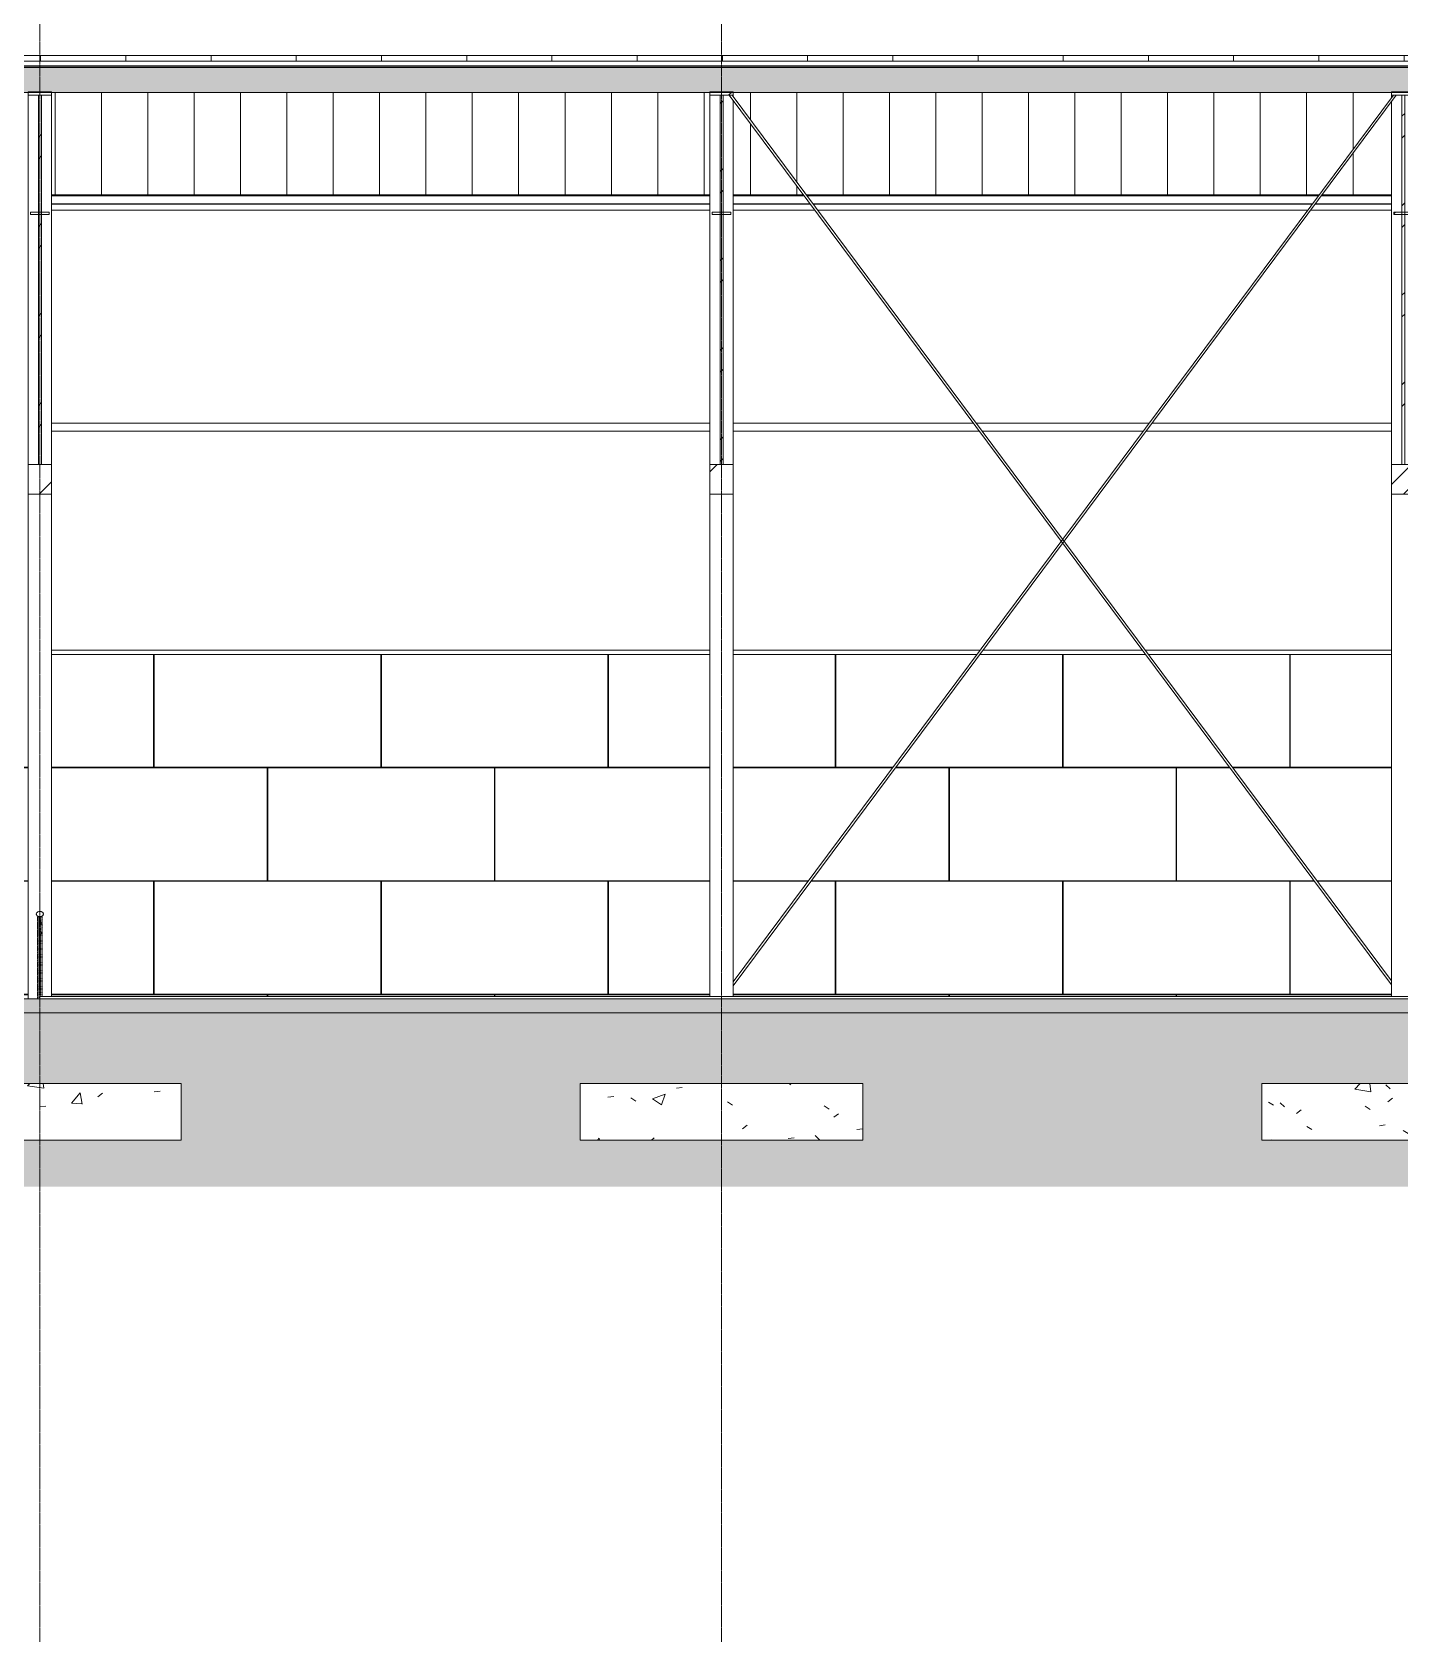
# Model space of a CAD drawing. Header units: inches. Extents: x 21386 to 98546, y -290 to 853.
# Drawn here: x 23083 to 23663, y -273 to 411 of the extents above; entities that cross this region are included whole.
import ezdxf

# ---------------------------------------------------------------- set-up
doc = ezdxf.new("R2010")
doc.units = ezdxf.units.IN
doc.header["$MEASUREMENT"] = 0
doc.linetypes.add('Dash 1_16_', pattern=[0.125, 0.0625, -0.0625])
doc.linetypes.add('Grid Line 1_2_', pattern=[0.875, 0.5, -0.125, 0.125, -0.125])
for name, color, linetype, lineweight in [('A-CLNG', 13, 'Continuous', 13), ('A-CLNG-PATT', 13, 'Continuous', 25), ('A-FLOR', 192, 'Continuous', 13), ('A-FLOR-HRAL', 11, 'Continuous', 13), ('A-FLOR-LEVL', 51, 'Continuous', 9), ('A-FLOR-PATT', 8, 'Continuous', 25), ('A-ROOF', 132, 'Continuous', 13), ('A-ROOF-PATT', 132, 'Continuous', 13), ('A-WALL', 113, 'Continuous', 13), ('A-WALL-PATT', 111, 'Continuous', 25), ('C-TOPO', 7, 'Continuous', 13), ('S-BEAM', 12, 'Continuous', 13), ('S-FNDN', 32, 'Continuous', 13), ('S-GRID', 1, 'Continuous', 9)]:
    doc.layers.add(name, color=color, linetype=linetype, lineweight=lineweight)
pattern_1 = [(50, (22097.104, 100.19), (55.0854, -4.81984), [5.76, -63.36]), (355, (22097.104, 100.19), (-10.6557, 57.7685), [4.608, -50.688]), (100.451, (22101.695, 99.787), (44.4295, 52.94866), [4.895, -53.848]), (46.184, (22097.104, 115.55), (81.9644, -12.7121), [8.64, -95.04]), (96.636, (22103.935, 114.49), (71.7815, 74.8124), [7.343, -80.772]), (351.184, (22097.1, 115.55), (71.782, 74.8124), [6.912, -76.032]), (21, (22104.784, 111.71), (45.84207, -30.92146), [5.76, -63.36]), (326, (22104.784, 111.71), (18.6871, 55.6915), [4.608, -50.688]), (71.451, (22108.605, 109.13), (64.5289, 24.7701), [4.895, -53.848]), (37.5, (22097.104, 100.189), (0.93389, 25.56682), [2.534, -47.539, 2.534, -48.922, -50.88]), (37.5, (22097.104, 100.189), (0.93389, 25.56682), [-101.53, 2.534, -48.346]), (7.5, (22097.104, 100.19), (20.20404, 30.2913), [2.534, -26.803, 2.534, -46.387, -19.392]), (7.5, (22097.104, 100.19), (20.20404, 30.2913), [-78.259, 2.534, -16.858]), (327.5, (22079.978, 100.19), (40.99778, -1.7324), [2.534, -16.666, 2.534, -57.37, -79.488]), (327.5, (22079.978, 100.19), (40.99778, -1.7324), [-79.104, 2.534, -76.954]), (317.5, (22072.298, 100.19), (44.78888, 7.68784), [2.534, -22.426, 2.534, -37.248, -56.448]), (317.5, (22072.298, 100.19), (44.78888, 7.68784), [-64.742, 2.534, -53.914])]
pattern_2 = [(45, (22097.104, 100.19), (-19.00703, 19.00703), []), (45, (22097.104, 128.99), (-19.00703, 19.00703), [])]

# ---------------------------------------------------------------- blocks, each defined once
blk = doc.blocks.new('Struct_Xcel_Sports Complex_rvt-1-Building Section - East_West looking North')
at = {"layer": 'A-FLOR-PATT', "lineweight": 9}
h = blk.add_hatch(dxfattribs=at)
h.set_pattern_fill('FP_15', color=256, style=0, pattern_type=2)
h.set_pattern_definition(pattern_1)
h.paths.add_polyline_path([(22772.64, -6), (26273.39, -6), (26273.39, 0), (22772.64, 0), (22772.64, -1.69)], flags=0)
at = {"layer": 'S-FNDN', "lineweight": 9}
h = blk.add_hatch(dxfattribs=at)
h.set_pattern_fill('FP_15', color=8, style=0, pattern_type=2)
h.set_pattern_definition(pattern_1)
h.paths.add_polyline_path([(23145.89, -60), (23145.89, -36), (23025.89, -36), (23025.89, -60), (23135.45, -60)], flags=0)
h = blk.add_hatch(dxfattribs=at)
h.set_pattern_fill('FP_15', color=8, style=0, pattern_type=2)
h.set_pattern_definition(pattern_1)
h.paths.add_polyline_path([(23435.39, -60), (23435.39, -36), (23315.39, -36), (23315.39, -60)], flags=0)
h = blk.add_hatch(dxfattribs=at)
h.set_pattern_fill('FP_15', color=8, style=0, pattern_type=2)
h.set_pattern_definition(pattern_1)
h.paths.add_polyline_path([(23724.89, -60), (23724.89, -36), (23604.89, -36), (23604.89, -60)], flags=0)
at = {"layer": 'A-FLOR', "color": 7}
for p, q in [((26273.39, 0), (22772.64, 0)), ((26273.39, -6), (22772.64, -6))]:
    blk.add_line(p, q, dxfattribs=at)
at = {"layer": 'S-FNDN', "color": 7}
for p, q in [((23025.89, -36), (23145.89, -36)), ((23145.89, -36), (23145.89, -60)), ((23315.39, -36), (23435.39, -36)), ((23315.39, -36), (23315.39, -60)), ((23435.39, -36), (23435.39, -60)), ((23604.89, -36), (23724.89, -36)), ((23604.89, -36), (23604.89, -60)), ((23145.89, -60), (23025.89, -60)), ((23435.39, -60), (23315.39, -60)), ((23724.89, -60), (23604.89, -60))]:
    blk.add_line(p, q, dxfattribs=at)
blk = doc.blocks.new('Girt_Z - 10_D-1351983-Building Section - East_West looking North')
at = {"layer": 'S-BEAM', "lineweight": 9}
h = blk.add_hatch(dxfattribs=at)
h.set_pattern_fill('FP_1', color=8, style=0, pattern_type=2)
h.set_pattern_definition(pattern_2)
h.paths.add_polyline_path([(22819.61, 395.63), (26270.39, 395.63), (26270.39, 395.74), (22783.52, 395.74), (22783.52, 395.63), (22802.07, 395.63)], flags=0)
at = {"layer": 'S-BEAM', "color": 7}
for p, q in [((26270.39, 395.74), (22783.52, 395.74)), ((26270.39, 395.63), (22783.52, 395.63))]:
    blk.add_line(p, q, dxfattribs=at)
blk = doc.blocks.new('Railing - 3_4_-939654-Building Section - East_West looking North')
at = {"layer": 'A-FLOR-HRAL', "color": 8, "linetype": 'Dash 1_16_', "lineweight": 9}
for p, q in [((23086.27, 34.87), (23085.52, 34.87)), ((23085.52, 34.87), (23085.52, 32.5)), ((23085.52, 34.87), (23086.27, 34.87)), ((23085.52, 32.5), (23085.52, 34.87)), ((23086.27, 32.5), (23086.27, 34.87)), ((23086.27, 32.5), (23086.27, 34.87)), ((23085.52, 32.5), (23085.52, 31.5)), ((23085.52, 31.5), (23085.52, 32.5)), ((23085.52, 31.5), (23085.52, 28.5)), ((23085.52, 28.5), (23085.52, 31.5)), ((23085.52, 28.5), (23085.52, 27.5)), ((23085.52, 27.5), (23085.52, 28.5)), ((23085.52, 27.5), (23085.52, 0)), ((23085.52, 0), (23085.52, 27.5)), ((23086.27, 31.5), (23086.27, 32.5)), ((23086.27, 31.5), (23086.27, 32.5)), ((23086.27, 28.5), (23086.27, 31.5)), ((23086.27, 28.5), (23086.27, 31.5)), ((23086.27, 27.5), (23086.27, 28.5)), ((23086.27, 27.5), (23086.27, 28.5)), ((23086.27, 1), (23086.27, 27.5)), ((23086.27, 1), (23086.27, 27.5))]:
    blk.add_line(p, q, dxfattribs=at)
blk = doc.blocks.new('Railing - 2_ 8_-V21-Building Section - East_West looking North')
at = {"layer": 'A-FLOR-HRAL', "color": 8, "linetype": 'Dash 1_16_', "lineweight": 9}
for p, q in [((23085.63, 27.5), (23085.63, 4)), ((23085.88, 27.5), (23085.63, 27.5)), ((23085.88, 4), (23085.88, 27.5)), ((23085.88, 4), (23085.63, 4))]:
    blk.add_line(p, q, dxfattribs=at)
at = {"layer": 'A-FLOR-HRAL', "color": 250, "lineweight": 20}
for p, q in [((23085.63, 27.5), (23085.63, 4)), ((23085.63, 27.5), (23085.88, 27.5)), ((23085.88, 4), (23085.88, 27.5)), ((23085.63, 4), (23085.88, 4))]:
    blk.add_line(p, q, dxfattribs=at)
blk = doc.blocks.new('Railing - 2_ x 1_2_-V22-Building Section - East_West looking North')
at = {"layer": 'A-FLOR-HRAL', "color": 8, "linetype": 'Dash 1_16_', "lineweight": 9}
for p, q in [((23086.89, 34.87), (23084.89, 34.87)), ((23084.89, 34.87), (23084.89, 0)), ((23084.89, 34.87), (23085.52, 34.87)), ((23084.89, 0), (23084.89, 34.87)), ((23085.52, 34.87), (23086.27, 34.87)), ((23086.27, 34.87), (23086.89, 34.87)), ((23086.89, 1), (23086.89, 34.87)), ((23086.89, 1), (23086.89, 34.87))]:
    blk.add_line(p, q, dxfattribs=at)
blk = doc.blocks.new('Railing - Railing-939582-Building Section - East_West looking North')
at = {"layer": 'A-FLOR-HRAL', "color": 8, "linetype": 'Dash 1_16_', "lineweight": 9}
for p, q in [((23084.39, 36), (23084.42, 36.23)), ((23084.42, 35.77), (23084.39, 36)), ((23084.42, 36.23), (23084.52, 36.46)), ((23084.52, 35.54), (23084.42, 35.77)), ((23084.52, 36.46), (23084.68, 36.66)), ((23084.68, 35.34), (23084.52, 35.54)), ((23084.68, 36.66), (23084.89, 36.84)), ((23084.89, 35.16), (23084.68, 35.34)), ((23085.14, 35.03), (23084.89, 35.16)), ((23087.36, 36.23), (23087.39, 36)), ((23087.39, 36), (23087.36, 35.77)), ((23085.39, 31.5), (23085.39, 32.5)), ((23085.39, 32.5), (23085.52, 32.5)), ((23085.52, 31.5), (23085.39, 31.5)), ((23085.39, 27.5), (23085.39, 28.5)), ((23085.39, 28.5), (23085.52, 28.5)), ((23085.52, 27.5), (23085.39, 27.5)), ((23085.52, 32.5), (23086.27, 32.5)), ((23086.27, 31.5), (23085.52, 31.5)), ((23085.52, 28.5), (23086.27, 28.5)), ((23085.63, 27.5), (23085.52, 27.5)), ((23085.88, 27.5), (23085.63, 27.5)), ((23086.27, 27.5), (23085.88, 27.5)), ((23086.27, 32.5), (23086.39, 32.5)), ((23086.39, 31.5), (23086.27, 31.5)), ((23086.27, 28.5), (23086.39, 28.5)), ((23086.39, 27.5), (23086.27, 27.5)), ((23086.39, 32.5), (23086.39, 31.5)), ((23086.39, 28.5), (23086.39, 27.5))]:
    blk.add_line(p, q, dxfattribs=at)
at = {"layer": 'A-FLOR-HRAL', "color": 7}
for p, q in [((23086.39, 32.5), (23085.39, 32.5)), ((23085.39, 32.5), (23085.39, 31.5)), ((23085.39, 31.5), (23086.39, 31.5)), ((23086.39, 28.5), (23085.39, 28.5)), ((23085.39, 28.5), (23085.39, 27.5)), ((23085.39, 27.5), (23086.39, 27.5)), ((23086.39, 32.5), (23086.39, 31.5)), ((23086.39, 28.5), (23086.39, 27.5))]:
    blk.add_line(p, q, dxfattribs=at)
at = {"layer": 'A-FLOR-HRAL', "color": 7, "flags": 128}
for points in [[(23084.39, 36), (23084.42, 36.23), (23084.52, 36.46), (23084.68, 36.66), (23084.89, 36.84), (23085.14, 36.97), (23085.43, 37.07), (23085.73, 37.12), (23086.05, 37.12), (23086.35, 37.07), (23086.64, 36.97), (23086.89, 36.84), (23087.1, 36.66), (23087.26, 36.46), (23087.36, 36.23), (23087.39, 36)], [(23084.39, 36), (23084.42, 35.77), (23084.52, 35.54), (23084.68, 35.34), (23084.89, 35.16), (23085.14, 35.03), (23085.43, 34.93), (23085.73, 34.88), (23086.05, 34.88), (23086.35, 34.93), (23086.64, 35.03), (23086.89, 35.16), (23087.1, 35.34), (23087.26, 35.54), (23087.36, 35.77), (23087.39, 36)]]:
    blk.add_lwpolyline(points, dxfattribs=at)
at = {"layer": 'A-FLOR-HRAL', "color": 8, "linetype": 'Dash 1_16_', "lineweight": 9, "flags": 128}
for points in [[(23084.89, 36.84), (23085.14, 36.97), (23085.43, 37.07), (23085.73, 37.12), (23086.05, 37.12), (23086.35, 37.07), (23086.64, 36.97), (23086.89, 36.84), (23087.1, 36.66)], [(23087.36, 35.77), (23087.26, 35.54), (23087.1, 35.34), (23086.89, 35.16), (23086.64, 35.03), (23086.35, 34.93), (23086.05, 34.88), (23085.73, 34.88), (23085.43, 34.93), (23085.14, 35.03)], [(23087.1, 36.66), (23087.26, 36.46), (23087.36, 36.23)]]:
    blk.add_lwpolyline(points, dxfattribs=at)
for name in ['Railing - 2_ x 1_2_-V22-Building Section - East_West looking North', 'Railing - 3_4_-939654-Building Section - East_West looking North', 'Railing - 2_ 8_-V21-Building Section - East_West looking North']:
    blk.add_blockref(name, (0, 0))
blk = doc.blocks.new('columns and girder2 - one-V29-Building Section - East_West looking North')
at = {"layer": 'S-BEAM', "lineweight": 9}
h = blk.add_hatch(dxfattribs=at)
h.set_pattern_fill('FP_1', color=8, style=0, pattern_type=2)
h.set_pattern_definition(pattern_2)
h.paths.add_polyline_path([(23665.52, 226.93), (23665.52, 383.85), (23664.27, 383.85), (23664.27, 226.93)], flags=0)
h = blk.add_hatch(dxfattribs=at)
h.set_pattern_fill('FP_1', color=8, style=0, pattern_type=2)
h.set_pattern_definition(pattern_2)
h.paths.add_polyline_path([(23660.89, 333.23), (23668.89, 333.23), (23668.89, 334.23), (23660.89, 334.23)], flags=0)
h = blk.add_hatch(dxfattribs=at)
h.set_pattern_fill('FP_1', color=8, style=0, pattern_type=2)
h.set_pattern_definition(pattern_2)
h.paths.add_polyline_path([(23659.89, 214.37), (23669.89, 214.37), (23669.89, 226.93), (23659.89, 226.93)], flags=0)
at = {"layer": 'S-BEAM', "color": 7}
for p, q in [((23659.89, 383.85), (23659.89, 385.35)), ((23659.89, 385.35), (23669.89, 385.35)), ((23659.89, 383.85), (23669.89, 383.85)), ((23664.27, 226.93), (23664.27, 383.85)), ((23664.27, 383.85), (23665.52, 383.85)), ((23665.52, 383.85), (23665.52, 226.93)), ((23669.89, 385.35), (23669.89, 383.85)), ((23660.89, 333.23), (23660.89, 334.23)), ((23660.89, 334.23), (23668.89, 334.23)), ((23660.89, 333.23), (23668.89, 333.23)), ((23668.89, 334.23), (23668.89, 333.23)), ((23659.89, 226.93), (23659.89, 214.37)), ((23659.89, 226.93), (23669.89, 226.93)), ((23664.27, 226.93), (23665.52, 226.93)), ((23669.89, 214.37), (23669.89, 226.93)), ((23659.89, 214.37), (23669.89, 214.37))]:
    blk.add_line(p, q, dxfattribs=at)
at = {"layer": 'S-BEAM', "color": 8, "lineweight": 9}
for p, q in [((23659.89, 382.75), (23659.89, 383.85)), ((23669.89, 226.93), (23669.89, 383.85)), ((23659.89, 226.93), (23659.89, 381.08)), ((23659.89, 1), (23659.89, 214.37)), ((23669.89, 214.37), (23669.89, 1))]:
    blk.add_line(p, q, dxfattribs=at)
blk = doc.blocks.new('columns and girder2 - one-V30-Building Section - East_West looking North')
at = {"layer": 'S-BEAM', "lineweight": 9}
h = blk.add_hatch(dxfattribs=at)
h.set_pattern_fill('FP_1', color=8, style=0, pattern_type=2)
h.set_pattern_definition(pattern_2)
h.paths.add_polyline_path([(23380.39, 383.85), (23380.39, 385.35), (23370.39, 385.35), (23370.39, 383.85)], flags=0)
h = blk.add_hatch(dxfattribs=at)
h.set_pattern_fill('FP_1', color=8, style=0, pattern_type=2)
h.set_pattern_definition(pattern_2)
h.paths.add_polyline_path([(23376.02, 226.93), (23376.02, 383.85), (23374.77, 383.85), (23374.77, 226.93)], flags=0)
h = blk.add_hatch(dxfattribs=at)
h.set_pattern_fill('FP_1', color=8, style=0, pattern_type=2)
h.set_pattern_definition(pattern_2)
h.paths.add_polyline_path([(23370.39, 214.37), (23380.39, 214.37), (23380.39, 226.93), (23370.39, 226.93)], flags=0)
at = {"layer": 'S-BEAM', "color": 7}
for p, q in [((23370.39, 383.85), (23370.39, 385.35)), ((23370.39, 385.35), (23380.39, 385.35)), ((23370.39, 383.85), (23380.39, 383.85)), ((23374.77, 226.93), (23374.77, 383.85)), ((23374.77, 383.85), (23376.02, 383.85)), ((23376.02, 383.85), (23376.02, 226.93)), ((23380.39, 385.35), (23380.39, 383.85)), ((23371.39, 333.23), (23371.39, 334.23)), ((23371.39, 334.23), (23379.39, 334.23)), ((23371.39, 333.23), (23379.39, 333.23)), ((23379.39, 334.23), (23379.39, 333.23)), ((23370.39, 226.93), (23370.39, 214.37)), ((23370.39, 226.93), (23380.39, 226.93)), ((23374.77, 226.93), (23376.02, 226.93)), ((23380.39, 214.37), (23380.39, 226.93)), ((23370.39, 214.37), (23380.39, 214.37))]:
    blk.add_line(p, q, dxfattribs=at)
at = {"layer": 'S-BEAM', "color": 8, "lineweight": 9}
for p, q in [((23370.39, 226.93), (23370.39, 383.85)), ((23380.39, 383.17), (23380.39, 383.85)), ((23380.39, 226.93), (23380.39, 381.5)), ((23370.39, 1), (23370.39, 214.37)), ((23380.39, 214.37), (23380.39, 1))]:
    blk.add_line(p, q, dxfattribs=at)
blk = doc.blocks.new('columns and girder2 - one-V31-Building Section - East_West looking North')
at = {"layer": 'S-BEAM', "lineweight": 9}
h = blk.add_hatch(dxfattribs=at)
h.set_pattern_fill('FP_1', color=8, style=0, pattern_type=2)
h.set_pattern_definition(pattern_2)
h.paths.add_polyline_path([(23086.52, 226.93), (23086.52, 383.85), (23085.27, 383.85), (23085.27, 226.93)], flags=0)
h = blk.add_hatch(dxfattribs=at)
h.set_pattern_fill('FP_1', color=8, style=0, pattern_type=2)
h.set_pattern_definition(pattern_2)
h.paths.add_polyline_path([(23080.89, 214.37), (23090.89, 214.37), (23090.89, 226.93), (23080.89, 226.93)], flags=0)
at = {"layer": 'S-BEAM', "color": 7}
for p, q in [((23080.89, 383.85), (23080.89, 385.35)), ((23080.89, 385.35), (23090.89, 385.35)), ((23080.89, 383.85), (23090.89, 383.85)), ((23085.27, 226.93), (23085.27, 383.85)), ((23085.27, 383.85), (23086.52, 383.85)), ((23086.52, 383.85), (23086.52, 226.93)), ((23090.89, 385.35), (23090.89, 383.85)), ((23081.89, 333.23), (23081.89, 334.23)), ((23081.89, 334.23), (23089.89, 334.23)), ((23081.89, 333.23), (23089.89, 333.23)), ((23089.89, 334.23), (23089.89, 333.23)), ((23080.89, 226.93), (23080.89, 214.37)), ((23080.89, 226.93), (23090.89, 226.93)), ((23085.27, 226.93), (23086.52, 226.93)), ((23090.89, 214.37), (23090.89, 226.93)), ((23080.89, 214.37), (23090.89, 214.37))]:
    blk.add_line(p, q, dxfattribs=at)
at = {"layer": 'S-BEAM', "color": 8, "lineweight": 9}
for p, q in [((23080.89, 226.93), (23080.89, 383.85)), ((23090.89, 226.93), (23090.89, 383.85)), ((23080.89, 0), (23080.89, 214.37)), ((23090.89, 214.37), (23090.89, 1))]:
    blk.add_line(p, q, dxfattribs=at)
blk = doc.blocks.new('Girt_Z - 10_D-1223956-Building Section - East_West looking North')
at = {"layer": 'S-BEAM', "color": 8, "lineweight": 9}
for p, q in [((23090.89, 244.56), (23370.39, 244.56)), ((23090.89, 241.19), (23370.39, 241.19)), ((23380.39, 244.56), (23482.33, 244.56)), ((23380.39, 241.19), (23484.84, 241.19)), ((23483.52, 244.56), (23557.07, 244.56)), ((23486.03, 241.19), (23554.55, 241.19)), ((23555.74, 241.19), (23659.89, 241.19)), ((23558.25, 244.56), (23659.89, 244.56))]:
    blk.add_line(p, q, dxfattribs=at)
blk = doc.blocks.new('Girt_Z - 10_D-1772157-Building Section - East_West looking North')
at = {"layer": 'S-BEAM', "color": 8, "lineweight": 9}
for p, q in [((23090.89, 341.54), (23370.39, 341.54)), ((23090.89, 341.06), (23370.39, 341.06)), ((23090.89, 337.69), (23370.39, 337.69)), ((23090.89, 337.61), (23370.39, 337.61)), ((23380.39, 341.54), (23410.13, 341.54)), ((23380.39, 341.06), (23410.48, 341.06)), ((23380.39, 337.69), (23413, 337.69)), ((23380.39, 337.61), (23413.05, 337.61)), ((23411.36, 341.54), (23629.22, 341.54)), ((23411.72, 341.06), (23628.86, 341.06)), ((23414.23, 337.69), (23626.35, 337.69)), ((23414.29, 337.61), (23626.29, 337.61)), ((23627.53, 337.61), (23659.89, 337.61)), ((23627.59, 337.69), (23659.89, 337.69)), ((23630.1, 341.06), (23659.89, 341.06)), ((23630.46, 341.54), (23659.89, 341.54))]:
    blk.add_line(p, q, dxfattribs=at)
blk = doc.blocks.new('Round Bar - 1_-V33-Building Section - East_West looking North')
at = {"layer": 'S-BEAM', "color": 8, "lineweight": 9}
for p, q in [((23378.64, 383.85), (23659.89, 5.96)), ((23521.47, 193.62), (23379.89, 383.85)), ((23659.89, 7.63), (23521.47, 193.62))]:
    blk.add_line(p, q, dxfattribs=at)
blk = doc.blocks.new('Round Bar - 1_-V34-Building Section - East_West looking North')
at = {"layer": 'S-BEAM', "color": 8, "lineweight": 9}
for p, q in [((23380.39, 5.54), (23661.95, 383.85)), ((23660.71, 383.85), (23380.39, 7.21))]:
    blk.add_line(p, q, dxfattribs=at)
blk = doc.blocks.new('Girt_Z - 10_D-1732871-Building Section - East_West looking North')
at = {"layer": 'S-BEAM', "color": 8, "lineweight": 9}
for p, q in [((23090.89, 148.06), (23370.39, 148.06)), ((23380.39, 148.06), (23485.23, 148.06)), ((23486.45, 148.06), (23554.14, 148.06)), ((23555.36, 148.06), (23659.89, 148.06))]:
    blk.add_line(p, q, dxfattribs=at)

msp = doc.modelspace()

# ---------------------------------------------------------------- hatches: boundary and pattern name
at = {"layer": 'A-CLNG-PATT', "lineweight": 9}
h = msp.add_hatch(dxfattribs=at)
h.set_pattern_fill('FP_5', color=8, style=0, pattern_type=2)
h.set_pattern_definition([(161.57, (22098.064, 101.149), (-7.6802237, -0.0009796), [0, -54.643, 6.067, 0]), (18.43, (22096.144, 101.149), (-7.6802237, 0.0009796), [0, -54.643, 6.067, 0]), (108.43, (22098.064, 101.149), (3.8382953, -19.2013653), [18.211, -42.499]), (71.57, (22096.144, 101.149), (3.8382953, 19.2013653), [18.211, -42.499])])
h.paths.add_polyline_path([(26281.39, 385.02), (26281.39, 396.28), (22791.52, 396.28), (22791.52, 385.02), (26223.61, 385.02)], flags=0)
at = {"layer": 'A-ROOF-PATT', "lineweight": 9}
h = msp.add_hatch(dxfattribs=at)
h.set_pattern_fill('FP_3', color=8, style=0, pattern_type=2)
h.set_pattern_definition([(90, (-1.735, 1279.063), (-36.188, 2e-15), [])])
h.paths.add_polyline_path([(26284.39, 398.36), (26284.39, 400.65), (22777.64, 400.65), (22777.64, 398.36), (26223.61, 398.36)], flags=0)
at = {"layer": 'A-WALL-PATT', "lineweight": 9}
h = msp.add_hatch(dxfattribs=at)
h.set_pattern_fill('FP_11', color=8, style=0, pattern_type=2)
h.set_pattern_definition([(90, (26281.328, 0), (-19.685, 1e-15), [])])
h.paths.add_polyline_path([(22791.39, 337.69), (22791.28, 337.87), (22791.2, 341.08), (22790.75, 341.46), (22790.82, 341.54), (22791.39, 341.06), (22791.39, 388.92), (22791.52, 388.92), (22791.52, 389.49), (22785.32, 389.49), (22785.23, 388.21), (22784.78, 387.74), (22784.14, 387.74), (22784.14, 337.8), (22791.28, 337.75)], flags=0)
h.paths.add_polyline_path([(22791.39, 335.58), (22791.39, 337.69), (22784.14, 337.69), (22784.14, 335.58), (22784.52, 335.58)], flags=0)
h.paths.add_polyline_path([(25662.13, 341.54), (25686.39, 341.54), (25686.39, 385.02), (25406.89, 385.02), (25406.89, 341.54), (25521.76, 341.54)], flags=0)
h.paths.add_polyline_path([(26258.7, 341.54), (26259.39, 341.54), (26259.39, 385.02), (25985.89, 385.02), (25985.89, 341.54), (26223.61, 341.54)], flags=0)
h.paths.add_polyline_path([(25802.5, 341.54), (25975.89, 341.54), (25975.89, 385.02), (25696.39, 385.02), (25696.39, 341.54)], flags=0)
h.paths.add_polyline_path([(25396.89, 341.54), (25396.89, 385.02), (25117.39, 385.02), (25117.39, 341.54), (25241.01, 341.54)], flags=0)
h.paths.add_polyline_path([(22799.39, 341.54), (23080.89, 341.54), (23080.89, 385.02), (22799.39, 385.02), (22799.39, 349.86)], flags=0)
h.paths.add_polyline_path([(25107.39, 341.54), (25107.39, 385.02), (24827.89, 385.02), (24827.89, 341.54), (25100.64, 341.54)], flags=0)
h.paths.add_polyline_path([(23090.89, 341.54), (23370.39, 341.54), (23370.39, 385.02), (23090.89, 385.02), (23090.89, 383.85)], flags=0)
h.paths.add_polyline_path([(23411.37, 341.54), (23629.22, 341.54), (23659.89, 382.75), (23659.89, 385.02), (23380.39, 385.02), (23380.39, 383.17), (23405.18, 349.86)], flags=0)
h.paths.add_polyline_path([(23380.39, 341.54), (23410.13, 341.54), (23380.39, 381.5), (23380.39, 349.86)], flags=0)
h.paths.add_polyline_path([(24786.79, 341.54), (24787.28, 341.54), (24817.89, 382.68), (24817.89, 385.02), (24538.39, 385.02), (24538.39, 383.1), (24569.32, 341.54), (24767.02, 341.54)], flags=0)
h.paths.add_polyline_path([(24788.52, 341.54), (24817.89, 341.54), (24817.89, 381), (24794.71, 349.86)], flags=0)
h.paths.add_polyline_path([(24567.58, 341.54), (24568.07, 341.54), (24538.39, 381.42), (24538.39, 341.54), (24539.16, 341.54)], flags=0)
h.paths.add_polyline_path([(24528.39, 341.54), (24528.39, 385.02), (24248.89, 385.02), (24248.89, 341.54), (24468.97, 341.54)], flags=0)
h.paths.add_polyline_path([(23669.89, 341.54), (23949.39, 341.54), (23949.39, 385.02), (23669.89, 385.02), (23669.89, 349.86)], flags=0)
h.paths.add_polyline_path([(23630.47, 341.54), (23659.89, 341.54), (23659.89, 381.08), (23636.65, 349.86)], flags=0)
h.paths.add_polyline_path([(24238.89, 341.54), (24238.89, 385.02), (23959.39, 385.02), (23959.39, 341.54), (24118.05, 341.54)], flags=0)
h = msp.add_hatch(dxfattribs=at)
h.set_pattern_fill('FP_9', color=8, style=0, pattern_type=2)
h.set_pattern_definition([(90, (26077.26, 339.5), (-193, -193), [48, -145]), (180, (26077.26, 339.5), (-2e-14, -193), [96.25, -96.75]), (270, (25981.01, 387.5), (-193, -193), [48, -145]), (180, (26077.26, 387.5), (-2e-14, -193), [96.25, -96.75]), (270, (25980.76, 387.5), (-193, -193), [48, -145]), (180, (25980.76, 387.5), (-2e-14, -193), [96.25, -96.75]), (90, (25884.51, 339.5), (-193, -193), [48, -145]), (180, (25980.76, 339.5), (-2e-14, -193), [96.25, -96.75]), (90, (26029.26, 387.75), (-193, -193), [48, -145]), (180, (26077.51, 387.75), (-2e-14, -193), [48.25, -144.75]), (180, (26077.51, 435.75), (-2e-14, -193), [48.25, -144.75]), (90, (25932.76, 387.75), (-193, -193), [48, -145]), (180, (26029.01, 387.75), (-2e-14, -193), [96.25, -96.75]), (270, (26029.01, 435.75), (-193, -193), [48, -145]), (180, (26029.01, 435.75), (-2e-14, -193), [96.25, -96.75]), (180, (25932.51, 387.75), (-2e-14, -193), [48, -145]), (270, (25932.51, 435.75), (-193, -193), [48, -145]), (180, (25932.51, 435.75), (-2e-14, -193), [48, -145]), (90, (26077.26, 436), (-193, -193), [48, -145]), (180, (26077.26, 436), (-2e-14, -193), [96.25, -96.75]), (270, (25981.01, 484), (-193, -193), [48, -145]), (180, (26077.26, 484), (-2e-14, -193), [96.25, -96.75]), (270, (25980.76, 484), (-193, -193), [48, -145]), (180, (25980.76, 484), (-2e-14, -193), [96.25, -96.75]), (270, (25884.51, 484), (-193, -193), [48, -145]), (180, (25980.76, 436), (-2e-14, -193), [96.25, -96.75]), (90, (26029.26, 484.25), (-193, -193), [48, -145]), (180, (26077.51, 484.25), (-2e-14, -193), [48.25, -144.75]), (180, (26077.51, 532.25), (-2e-14, -193), [48.25, -144.75]), (90, (25932.76, 484.25), (-193, -193), [48, -145]), (180, (26029.01, 484.25), (-2e-14, -193), [96.25, -96.75]), (270, (26029.01, 532.25), (-193, -193), [48, -145]), (180, (26029.01, 532.25), (-2e-14, -193), [96.25, -96.75]), (180, (25932.51, 484.25), (-2e-14, -193), [48, -145]), (270, (25932.51, 532.25), (-193, -193), [48, -145]), (180, (25932.51, 532.25), (-2e-14, -193), [48, -145])])
h.paths.add_polyline_path([(24586.82, 0), (24594.86, 0), (24594.86, 1), (24817.89, 1), (24817.89, 5.88), (24713.39, 146.25), (24643.17, 146.25), (24538.39, 5.46), (24538.39, 1), (24583.42, 1), (24583.42, 0), (24586.31, 0)], flags=0)
h.paths.add_polyline_path([(22783.89, 0), (22791.39, 0), (22791.39, 96.68), (22790.82, 96.2), (22790.75, 96.28), (22791.28, 96.73), (22791.28, 98.25), (22783.89, 98.25), (22783.89, 0.11)], flags=0)
h.paths.add_polyline_path([(23072.77, 0), (23080.89, 0), (23080.89, 146.25), (23072.77, 146.25), (23072.77, 17.84)], flags=0)
h.paths.add_polyline_path([(22928.77, 0), (22928.77, 146.25), (22799.39, 146.25), (22799.39, 0), (22844.77, 0), (22844.77, 99), (22922.77, 99), (22922.77, 0)], flags=0)
h.paths.add_polyline_path([(25971.77, 1), (25975.89, 1), (25975.89, 146.25), (25696.39, 146.25), (25696.39, 1), (25929.77, 1), (25929.77, 99), (25971.77, 99), (25971.77, 72.49)], flags=0)
h.paths.add_polyline_path([(24827.89, 1), (25107.39, 1), (25107.39, 146.25), (24992.61, 146.25), (24992.61, 114), (24962.08, 113.93), (24961.57, 113.35), (24961.52, 113.28), (24960.68, 107.11), (24960.54, 104.58), (24960.53, 101.31), (24952.61, 101.31), (24952.64, 105.73), (24952.38, 109.05), (24951.54, 113.43), (24951.37, 113.58), (24951.05, 114), (24920.61, 114), (24920.61, 146.25), (24827.89, 146.25), (24827.89, 58.91)], flags=0)
h.paths.add_polyline_path([(25521.76, 1), (25686.39, 1), (25686.39, 146.25), (25658.17, 146.25), (25658.17, 114), (25627.65, 113.93), (25627.16, 113.11), (25627.01, 112.5), (25626.34, 108.24), (25626.11, 104.39), (25626.1, 101.31), (25618.17, 101.31), (25618.21, 105.73), (25617.95, 109.05), (25617.11, 113.3), (25616.6, 114), (25586.17, 114), (25586.17, 146.25), (25406.89, 146.25), (25406.89, 1)], flags=0)
h.paths.add_polyline_path([(25241.01, 1), (25396.89, 1), (25396.89, 146.25), (25117.39, 146.25), (25117.39, 1)], flags=0)
h.paths.add_polyline_path([(24398.79, 1), (24528.39, 1), (24528.39, 146.25), (24248.89, 146.25), (24248.89, 1), (24376.67, 1)], flags=0)
h.paths.add_polyline_path([(24118.05, 1), (24238.89, 1), (24238.89, 146.25), (23959.39, 146.25), (23959.39, 1)], flags=0)
h.paths.add_polyline_path([(23837.3, 1), (23949.39, 1), (23949.39, 146.25), (23669.89, 146.25), (23669.89, 1)], flags=0)
h.paths.add_polyline_path([(23659.89, 1), (23659.89, 5.96), (23555.45, 146.25), (23485.12, 146.25), (23380.39, 5.54), (23380.39, 1), (23605.87, 1)], flags=0)
h.paths.add_polyline_path([(23090.89, 1), (23370.39, 1), (23370.39, 146.25), (23090.89, 146.25), (23090.89, 17.84)], flags=0)
h.paths.add_polyline_path([(24538.39, 7.14), (24641.9, 146.25), (24538.39, 146.25), (24538.39, 49.2)], flags=0)
h.paths.add_polyline_path([(23380.39, 7.21), (23483.84, 146.25), (23380.39, 146.25), (23380.39, 10.33)], flags=0)
h.paths.add_polyline_path([(24817.89, 7.56), (24817.89, 146.25), (24714.67, 146.25), (24780.84, 57.33)], flags=0)
h.paths.add_polyline_path([(23659.89, 7.63), (23659.89, 146.25), (23556.72, 146.25), (23651.12, 19.41)], flags=0)
at = {"layer": 'C-TOPO', "lineweight": 9}
h = msp.add_hatch(dxfattribs=at)
h.set_pattern_fill('FP_2', color=8, style=0, pattern_type=2)
h.set_pattern_definition([(0, (22097.104, 100.19), (48, 48), [48, -48]), (0, (22097.104, 118.19), (48, 48), [48, -48]), (0, (22097.104, 136.19), (48, 48), [48, -48]), (90, (22103.104, 142.19), (-48, 48), [48, -48]), (90, (22121.104, 142.19), (-48, 48), [48, -48]), (90, (22139.104, 142.19), (-48, 48), [48, -48])])
h.paths.add_polyline_path([(24533.34, -79.81), (26363.98, -79.81), (26363.98, 0), (26283.39, 0), (26283.39, -36), (26326.39, -36), (26326.39, -60), (26206.39, -60), (26206.39, -36), (26273.39, -36), (26273.39, -6), (22772.64, -6), (22772.64, -36), (22837.39, -36), (22837.39, -60), (22772.64, -60), (22772.64, -79.81), (24526.02, -79.81)], flags=0)
h.paths.add_polyline_path([(23724.89, -60), (23604.89, -60), (23604.89, -36), (23724.89, -36)], flags=0)
h.paths.add_polyline_path([(25052.39, -60), (25052.39, -36), (25172.39, -36), (25172.39, -60)], flags=0)
h.paths.add_polyline_path([(23894.39, -60), (23894.39, -36), (24014.39, -36), (24014.39, -60), (23978.31, -60)], flags=0)
h.paths.add_polyline_path([(25341.89, -60), (25341.89, -36), (25461.89, -36), (25461.89, -60)], flags=0)
h.paths.add_polyline_path([(23315.39, -60), (23315.39, -36), (23435.39, -36), (23435.39, -60), (23324.21, -60)], flags=0)
h.paths.add_polyline_path([(25631.39, -60), (25631.39, -36), (25751.39, -36), (25751.39, -60)], flags=0)
h.paths.add_polyline_path([(24882.89, -60), (24762.89, -60), (24762.89, -36), (24882.89, -36)], flags=0)
h.paths.add_polyline_path([(25920.89, -60), (25920.89, -36), (26040.89, -36), (26040.89, -60)], flags=0)
h.paths.add_polyline_path([(24183.89, -60), (24183.89, -36), (24303.89, -36), (24303.89, -60)], flags=0)
h.paths.add_polyline_path([(24568.31, -60), (24473.39, -60), (24473.39, -36), (24593.39, -36), (24593.39, -60)], flags=0)
h.paths.add_polyline_path([(23135.45, -60), (23025.89, -60), (23025.89, -36), (23145.89, -36), (23145.89, -60)], flags=0)

# ---------------------------------------------------------------- linework, layer by layer
at = {"layer": 'A-CLNG', "color": 7}
for p, q in [((22791.52, 396.28), (26281.39, 396.28)), ((26281.39, 385.02), (22791.52, 385.02))]:
    msp.add_line(p, q, dxfattribs=at)
at = {"layer": 'A-FLOR', "color": 7}
for p, q in [((23085.89, 1), (24583.42, 1)), ((23085.89, 0), (23085.89, 1)), ((24583.42, 0), (23085.89, 0))]:
    msp.add_line(p, q, dxfattribs=at)
at = {"layer": 'A-FLOR-LEVL', "linetype": 'Grid Line 1_2_'}
msp.add_line((21678.64, 0), (26557.32, 0), dxfattribs=at)
at = {"layer": 'A-ROOF', "color": 8, "lineweight": 9}
msp.add_line((26284.39, 400.65), (22777.64, 400.65), dxfattribs=at)
at = {"layer": 'A-ROOF', "color": 7}
for p, q in [((22777.64, 398.36), (26284.39, 398.36)), ((26271.39, 396.36), (22777.64, 396.36))]:
    msp.add_line(p, q, dxfattribs=at)
at = {"layer": 'A-WALL', "color": 8, "lineweight": 9}
for p, q in [((23370.39, 335), (23090.89, 335)), ((23415, 335), (23380.39, 335)), ((23624.35, 335), (23416.23, 335)), ((23659.89, 335), (23625.59, 335)), ((23370.39, 146.25), (23090.89, 146.25)), ((23483.88, 146.25), (23380.39, 146.25)), ((23555.49, 146.25), (23485.11, 146.25)), ((23659.89, 146.25), (23556.71, 146.25))]:
    msp.add_line(p, q, dxfattribs=at)
at = {"layer": 'S-GRID', "linetype": 'Grid Line 1_2_'}
for p, q in [((23085.89, -273.16), (23085.89, 671.89)), ((23085.89, -273.16), (23085.89, 671.89)), ((23375.39, -273.16), (23375.39, 671.89)), ((23375.39, -273.16), (23375.39, 671.89))]:
    msp.add_line(p, q, dxfattribs=at)

# ---------------------------------------------------------------- block references
at = {"lineweight": 5}
msp.add_blockref('Struct_Xcel_Sports Complex_rvt-1-Building Section - East_West looking North', (0, 0), dxfattribs=at)
at = {"layer": 'A-FLOR-HRAL', "color": 8, "linetype": 'Dash 1_16_', "lineweight": 9}
msp.add_blockref('Railing - Railing-939582-Building Section - East_West looking North', (0, 0), dxfattribs=at)
at = {"layer": 'S-BEAM', "color": 8, "lineweight": 9}
for name in ['Girt_Z - 10_D-1351983-Building Section - East_West looking North', 'Round Bar - 1_-V33-Building Section - East_West looking North', 'Round Bar - 1_-V34-Building Section - East_West looking North', 'Girt_Z - 10_D-1772157-Building Section - East_West looking North', 'Girt_Z - 10_D-1223956-Building Section - East_West looking North', 'Girt_Z - 10_D-1732871-Building Section - East_West looking North']:
    msp.add_blockref(name, (0, 0), dxfattribs=at)
at = {"layer": 'S-BEAM', "color": 7}
for name in ['columns and girder2 - one-V31-Building Section - East_West looking North', 'columns and girder2 - one-V30-Building Section - East_West looking North', 'columns and girder2 - one-V29-Building Section - East_West looking North']:
    msp.add_blockref(name, (0, 0), dxfattribs=at)

doc.saveas('drawing.dxf')
